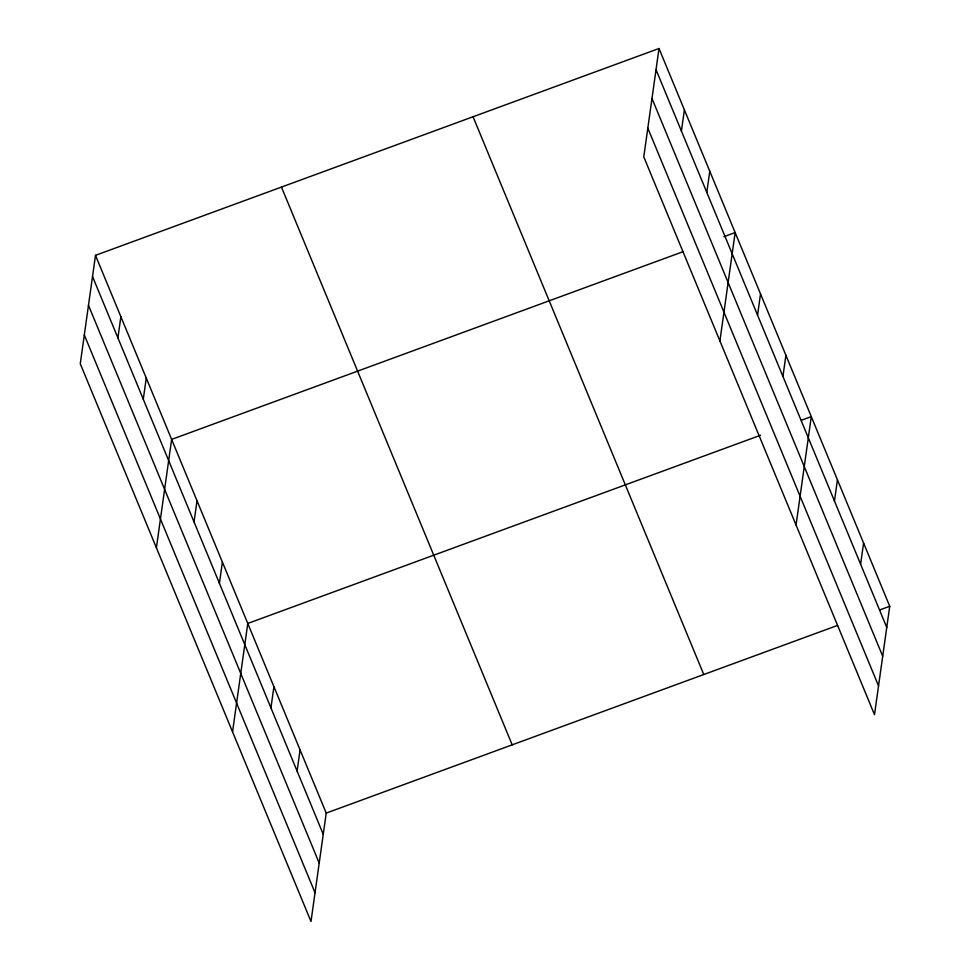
<?xml version="1.0" encoding="UTF-8"?>
<svg xmlns="http://www.w3.org/2000/svg" width="970" height="970" viewBox="0 0 970 970"><rect width="100%" height="100%" fill="white"/><g stroke="black" fill="none" stroke-linecap="round" stroke-linejoin="round"><path stroke-width="1.45" d="M95.496 255.34L80.267 363.738L310.994 921.5L326.223 813.102L95.496 255.34L659.006 48.5L889.732 606.262L874.503 714.66L643.777 156.898L659.006 48.5M117.903 337.887L120.874 316.693M143.281 399.24L146.264 378.045M156.4 547.795L171.641 439.398L683.025 251.691M194.036 521.945L197.019 500.75M219.414 583.297L222.397 562.103M232.545 731.865L247.774 623.455L760.577 435.239M270.945 707.87L273.928 686.675M297.099 771.077L300.069 749.883M681.413 131.047L684.396 109.852M706.79 192.399L709.773 171.205M719.91 340.967L735.151 232.558L723.875 236.704M757.546 315.104L760.529 293.91M782.935 376.457L785.906 355.275M796.055 525.025L811.284 416.627L801.426 420.24M834.455 501.029L837.437 479.835M860.608 564.237L863.591 543.054M326.223 813.102L837.607 625.395M879.875 609.887L889.732 606.262M656.035 69.694L886.762 627.457M651.986 98.467L882.712 656.229M647.827 128.125L878.541 685.887M473.057 116.752L703.771 674.514M281.458 187.077L512.184 744.839M92.526 276.535L323.24 834.297M88.476 305.308L319.203 863.07M84.305 334.953L315.032 892.727"/></g></svg>
